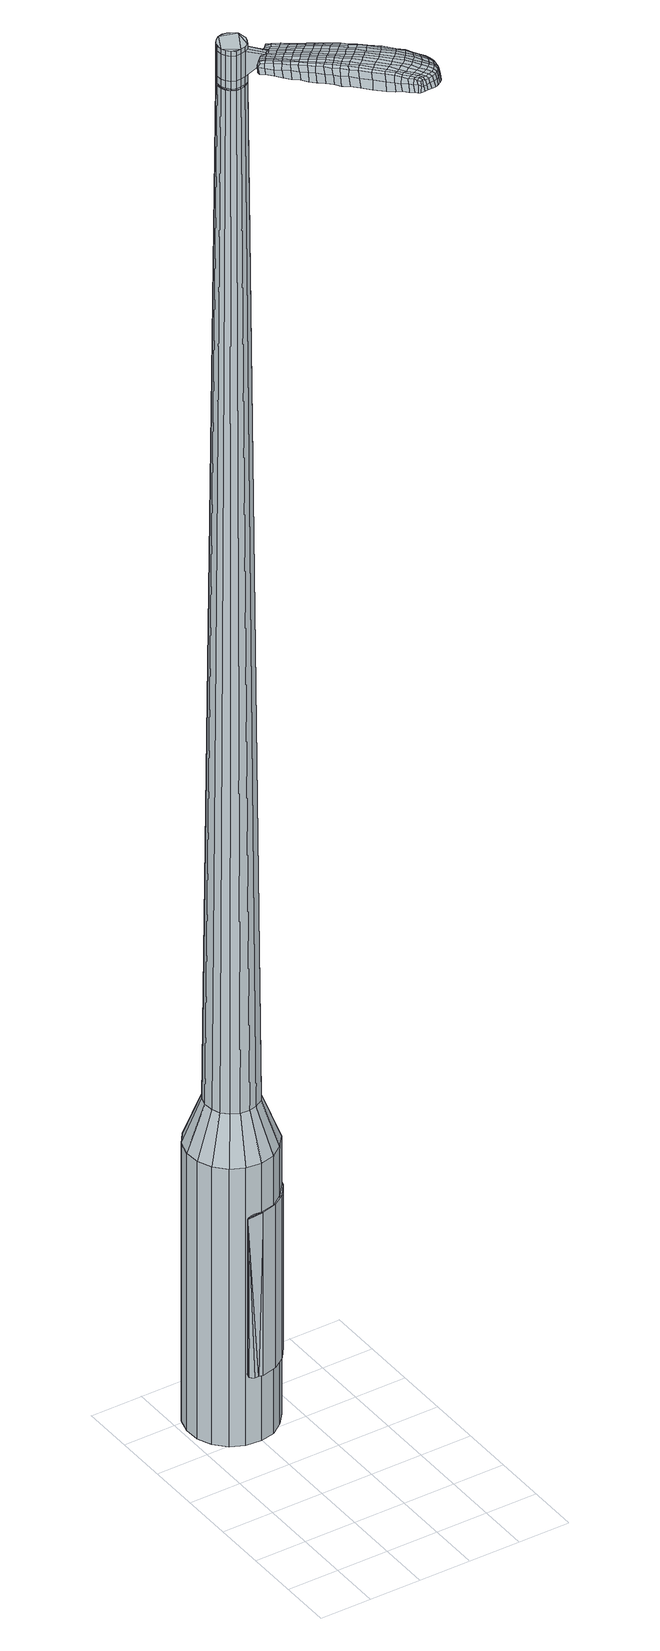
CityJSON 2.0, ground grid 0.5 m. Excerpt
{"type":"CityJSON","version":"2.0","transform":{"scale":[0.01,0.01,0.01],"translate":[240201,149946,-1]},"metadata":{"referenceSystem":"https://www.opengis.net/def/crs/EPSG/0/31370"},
"CityObjects":{
"object1":{"type":"GenericCityObject","attributes":{"cluster":929,"mean_distance_to_centroid":0.183,"new_centroid_x":240201.45,"new_centroid_y":149948.33,"mean_distance_to_camera":5.92,"H1":10.27,"H2":9.44,"Z_final":115.18,"cluster2":-1,"proj_x":240196.64,"proj_y":149952.88,"id_line":44132,"bearing_l":43.39,"distance":6.62,"orientation":"right","G_obj":313.39},"geometry":[{"type":"MultiSurface","lod":"2","boundaries":[[[0,1,2,3]],[[1,4,5,2]],[[4,6,7,5]],[[6,8,9,7]],[[8,10,11,9]],[[10,12,13,11]],[[12,14,15,13]],[[14,16,17,15]],[[16,18,19,17]],[[18,20,21,19]],[[20,22,23,21]],[[22,24,25,23]],[[24,26,27,25]],[[26,28,29,27]],[[28,30,31,29]],[[30,32,33,31]],[[32,34,35,33]],[[34,0,3,35]],[[36,37,38,39]],[[38,40,41,42]],[[41,43,42]],[[42,44,45,46]],[[45,47,46]],[[46,48,49,50]],[[49,51,50]],[[42,46,50,38]],[[50,52,39,38]],[[53,36,39]],[[2,5,7,35]],[[7,9,11,15]],[[11,13,15]],[[15,17,19,23]],[[19,21,23]],[[23,25,27,31]],[[27,29,31]],[[15,23,31,7]],[[31,33,35,7]],[[3,2,35]],[[1,0,54,55]],[[0,34,56,54]],[[34,32,57,56]],[[32,30,58,57]],[[30,28,59,58]],[[28,26,60,59]],[[26,24,61,60]],[[24,22,62,61]],[[22,20,63,62]],[[20,18,64,63]],[[18,16,65,64]],[[16,14,66,65]],[[14,12,67,66]],[[12,10,68,67]],[[10,8,69,68]],[[8,6,70,69]],[[6,4,71,70]],[[4,1,55,71]],[[55,54,72,73]],[[54,56,74,72]],[[56,57,75,74]],[[57,58,76,75]],[[58,59,77,76]],[[59,60,78,77]],[[60,61,79,78]],[[61,62,80,79]],[[62,63,81,80]],[[63,64,82,81]],[[64,65,83,82]],[[65,66,84,83]],[[66,67,85,84]],[[67,68,86,85]],[[68,69,87,86]],[[69,70,88,87]],[[70,71,89,88]],[[71,55,73,89]],[[90,91,92,93]],[[94,95,91,90]],[[96,97,95,94]],[[76,98,97,96]],[[99,100,98,76]],[[78,101,100,99]],[[79,102,101,78]],[[103,104,102,79]],[[105,106,104,103]],[[82,107,106,105]],[[108,109,107,82]],[[110,111,109,108]],[[112,113,111,110]],[[114,115,113,112]],[[116,117,115,114]],[[118,119,117,116]],[[89,120,119,118]],[[93,92,120,89]],[[121,122,123,124]],[[125,121,124,126]],[[127,125,126,128]],[[129,127,128,130]],[[131,129,130,132]],[[133,131,132,134]],[[135,133,134,136]],[[137,135,136,138]],[[139,137,138,140]],[[141,139,140,142]],[[143,141,142,144]],[[145,143,144,146]],[[147,145,146,148]],[[149,147,148,150]],[[151,149,150,152]],[[153,151,152,154]],[[73,72,90,93]],[[72,74,94,90]],[[74,75,96,94]],[[75,76,96]],[[77,99,76]],[[77,78,99]],[[80,103,79]],[[80,81,105,103]],[[81,82,105]],[[83,108,82]],[[83,84,110,108]],[[84,85,112,110]],[[85,86,114,112]],[[86,87,116,114]],[[87,88,118,116]],[[88,89,118]],[[73,93,89]],[[155,156,92,91]],[[156,120,92]],[[157,119,120]],[[157,158,117,119]],[[158,159,115,117]],[[159,160,113,115]],[[160,161,111,113]],[[161,162,109,111]],[[162,107,109]],[[163,106,107]],[[163,164,104,106]],[[164,102,104]],[[165,100,101]],[[165,98,100]],[[166,97,98]],[[166,167,95,97]],[[167,155,91,95]],[[39,52,153,168]],[[156,155,169,154]],[[53,39,168,122]],[[155,167,123,169]],[[36,53,122,121]],[[167,166,124,123]],[[37,36,121,125]],[[166,98,126,124]],[[38,37,125,127]],[[98,165,128,126]],[[40,38,127,129]],[[165,101,130,128]],[[41,40,129,131]],[[101,102,132,130]],[[43,41,131,133]],[[102,164,134,132]],[[42,43,133,135]],[[164,163,136,134]],[[44,42,135,137]],[[163,107,138,136]],[[45,44,137,139]],[[107,162,140,138]],[[47,45,139,141]],[[162,161,142,140]],[[46,47,141,143]],[[161,160,144,142]],[[48,46,143,145]],[[160,159,146,144]],[[49,48,145,147]],[[159,158,148,146]],[[51,49,147,149]],[[158,157,150,148]],[[50,51,149,151]],[[157,120,152,150]],[[52,50,151,153]],[[120,156,154,152]],[[153,154,170,171]],[[154,169,172,170]],[[169,123,173,172]],[[123,122,174,173]],[[122,168,175,174]],[[168,153,171,175]],[[176,177,178,179]],[[180,176,179,181]],[[176,180,182,183]],[[177,176,183,184]],[[185,186,187,188]],[[189,185,188,190]],[[185,189,191,192]],[[186,185,192,193]],[[194,195,196,197]],[[198,194,197,199]],[[194,198,200,201]],[[195,194,201,202]],[[203,204,205,206]],[[207,203,206,208]],[[203,207,209,210]],[[204,203,210,211]],[[212,213,214,215]],[[216,212,215,217]],[[212,216,218,219]],[[213,212,219,220]],[[221,222,223,224]],[[225,221,224,226]],[[221,225,227,228]],[[222,221,228,229]],[[230,231,232,233]],[[222,230,233,223]],[[230,222,229,234]],[[231,230,234,235]],[[236,237,238,239]],[[231,236,239,232]],[[236,231,235,240]],[[237,236,240,241]],[[242,180,181,243]],[[237,242,243,238]],[[242,237,241,244]],[[180,242,244,182]],[[245,246,247,248]],[[249,245,248,250]],[[245,249,251,252]],[[246,245,252,253]],[[254,255,256,257]],[[246,254,257,247]],[[254,246,253,258]],[[255,254,258,259]],[[260,261,262,263]],[[255,260,263,256]],[[260,255,259,264]],[[261,260,264,265]],[[266,267,268,269]],[[261,266,269,262]],[[266,261,265,270]],[[267,266,270,271]],[[272,177,184,273]],[[267,272,273,268]],[[272,267,271,274]],[[177,272,274,178]],[[275,276,277,278]],[[279,275,278,280]],[[275,279,281,282]],[[276,275,282,283]],[[284,285,286,287]],[[276,284,287,277]],[[284,276,283,288]],[[285,284,288,289]],[[290,291,292,293]],[[285,290,293,286]],[[290,285,289,294]],[[291,290,294,295]],[[296,189,190,297]],[[291,296,297,292]],[[296,291,295,298]],[[189,296,298,191]],[[299,300,301,302]],[[303,299,302,304]],[[299,303,305,306]],[[300,299,306,307]],[[308,309,310,311]],[[300,308,311,301]],[[308,300,307,312]],[[309,308,312,313]],[[314,315,316,317]],[[309,314,317,310]],[[314,309,313,318]],[[315,314,318,319]],[[320,321,322,323]],[[315,320,323,316]],[[320,315,319,324]],[[321,320,324,325]],[[326,186,193,327]],[[321,326,327,322]],[[326,321,325,328]],[[186,326,328,187]],[[329,215,214,330]],[[331,329,330,332]],[[329,331,333,334]],[[215,329,334,217]],[[335,331,332,336]],[[337,335,336,338]],[[335,337,339,340]],[[331,335,340,333]],[[341,337,338,342]],[[343,341,342,344]],[[341,343,345,346]],[[337,341,346,339]],[[347,343,344,348]],[[349,347,348,350]],[[347,349,351,352]],[[343,347,352,345]],[[353,349,350,354]],[[204,353,354,205]],[[353,204,211,355]],[[349,353,355,351]],[[356,357,202,201]],[[358,356,201,200]],[[356,358,359,360]],[[357,356,360,361]],[[362,363,361,360]],[[364,362,360,359]],[[362,364,365,366]],[[363,362,366,367]],[[368,369,367,366]],[[370,368,366,365]],[[368,370,371,372]],[[369,368,372,373]],[[374,375,373,372]],[[376,374,372,371]],[[374,376,209,207]],[[375,374,207,208]],[[377,378,379,380]],[[279,377,380,281]],[[377,279,280,381]],[[378,377,381,382]],[[383,198,199,384]],[[378,383,384,379]],[[383,378,382,385]],[[198,383,385,200]],[[386,387,388,389]],[[225,386,389,227]],[[386,225,226,390]],[[387,386,390,391]],[[392,393,394,395]],[[387,392,395,388]],[[392,387,391,396]],[[393,392,396,397]],[[398,195,202,399]],[[393,398,399,394]],[[398,393,397,400]],[[195,398,400,196]],[[401,402,403,404]],[[183,401,404,184]],[[401,183,182,405]],[[402,401,405,406]],[[407,408,409,410]],[[402,407,410,403]],[[407,402,406,411]],[[408,407,411,412]],[[413,206,205,414]],[[408,413,414,409]],[[413,408,412,415]],[[206,413,415,208]],[[416,417,418,419]],[[188,416,419,190]],[[416,188,187,420]],[[417,416,420,421]],[[422,210,209,423]],[[417,422,423,418]],[[422,417,421,424]],[[210,422,424,211]],[[425,426,427,428]],[[303,425,428,305]],[[425,303,304,429]],[[426,425,429,430]],[[431,216,217,432]],[[426,431,432,427]],[[431,426,430,433]],[[216,431,433,218]],[[434,435,436,437]],[[249,434,437,251]],[[434,249,250,438]],[[435,434,438,439]],[[440,441,442,443]],[[435,440,443,436]],[[440,435,439,444]],[[441,440,444,445]],[[446,213,220,447]],[[441,446,447,442]],[[446,441,445,448]],[[213,446,448,214]],[[449,450,439,438]],[[248,449,438,250]],[[449,248,247,451]],[[450,449,451,452]],[[453,454,445,444]],[[450,453,444,439]],[[453,450,452,455]],[[454,453,455,456]],[[457,330,214,448]],[[454,457,448,445]],[[457,454,456,458]],[[330,457,458,332]],[[459,460,461,462]],[[306,459,462,307]],[[459,306,305,428]],[[460,459,428,427]],[[463,334,333,464]],[[460,463,464,461]],[[463,460,427,432]],[[334,463,432,217]],[[465,466,452,451]],[[257,465,451,247]],[[465,257,256,467]],[[466,465,467,468]],[[469,470,456,455]],[[466,469,455,452]],[[469,466,468,471]],[[470,469,471,472]],[[473,336,332,458]],[[470,473,458,456]],[[473,470,472,474]],[[336,473,474,338]],[[475,476,477,478]],[[312,475,478,313]],[[475,312,307,462]],[[476,475,462,461]],[[479,340,339,480]],[[476,479,480,477]],[[479,476,461,464]],[[340,479,464,333]],[[481,482,468,467]],[[263,481,467,256]],[[481,263,262,483]],[[482,481,483,484]],[[485,486,472,471]],[[482,485,471,468]],[[485,482,484,487]],[[486,485,487,488]],[[489,342,338,474]],[[486,489,474,472]],[[489,486,488,490]],[[342,489,490,344]],[[491,492,493,494]],[[318,491,494,319]],[[491,318,313,478]],[[492,491,478,477]],[[495,346,345,496]],[[492,495,496,493]],[[495,492,477,480]],[[346,495,480,339]],[[497,498,484,483]],[[269,497,483,262]],[[497,269,268,499]],[[498,497,499,500]],[[501,502,488,487]],[[498,501,487,484]],[[501,498,500,503]],[[502,501,503,504]],[[505,348,344,490]],[[502,505,490,488]],[[505,502,504,506]],[[348,505,506,350]],[[507,508,509,510]],[[324,507,510,325]],[[507,324,319,494]],[[508,507,494,493]],[[511,352,351,512]],[[508,511,512,509]],[[511,508,493,496]],[[352,511,496,345]],[[513,514,500,499]],[[273,513,499,268]],[[513,273,184,404]],[[514,513,404,403]],[[515,516,504,503]],[[514,515,503,500]],[[515,514,403,410]],[[516,515,410,409]],[[517,354,350,506]],[[516,517,506,504]],[[517,516,409,414]],[[354,517,414,205]],[[518,519,421,420]],[[328,518,420,187]],[[518,328,325,510]],[[519,518,510,509]],[[520,355,211,424]],[[519,520,424,421]],[[520,519,509,512]],[[355,520,512,351]],[[521,522,382,381]],[[278,521,381,280]],[[521,278,277,523]],[[522,521,523,524]],[[525,358,200,385]],[[522,525,385,382]],[[525,522,524,526]],[[358,525,526,359]],[[527,528,529,530]],[[228,527,530,229]],[[527,228,227,389]],[[528,527,389,388]],[[531,532,533,534]],[[528,531,534,529]],[[531,528,388,395]],[[532,531,395,394]],[[535,357,361,536]],[[532,535,536,533]],[[535,532,394,399]],[[357,535,399,202]],[[537,538,524,523]],[[287,537,523,277]],[[537,287,286,539]],[[538,537,539,540]],[[541,364,359,526]],[[538,541,526,524]],[[541,538,540,542]],[[364,541,542,365]],[[543,544,545,546]],[[234,543,546,235]],[[543,234,229,530]],[[544,543,530,529]],[[547,548,549,550]],[[544,547,550,545]],[[547,544,529,534]],[[548,547,534,533]],[[551,363,367,552]],[[548,551,552,549]],[[551,548,533,536]],[[363,551,536,361]],[[553,554,540,539]],[[293,553,539,286]],[[553,293,292,555]],[[554,553,555,556]],[[557,370,365,542]],[[554,557,542,540]],[[557,554,556,558]],[[370,557,558,371]],[[559,560,561,562]],[[240,559,562,241]],[[559,240,235,546]],[[560,559,546,545]],[[563,564,565,566]],[[560,563,566,561]],[[563,560,545,550]],[[564,563,550,549]],[[567,369,373,568]],[[564,567,568,565]],[[567,564,549,552]],[[369,567,552,367]],[[569,570,556,555]],[[297,569,555,292]],[[569,297,190,419]],[[570,569,419,418]],[[571,376,371,558]],[[570,571,558,556]],[[571,570,418,423]],[[376,571,423,209]],[[572,573,406,405]],[[244,572,405,182]],[[572,244,241,562]],[[573,572,562,561]],[[574,575,412,411]],[[573,574,411,406]],[[574,573,561,566]],[[575,574,566,565]],[[576,375,208,415]],[[575,576,415,412]],[[576,575,565,568]],[[375,576,568,373]],[[577,578,579,580]],[[580,579,581,582]],[[583,581,579,584]],[[584,579,578,585]],[[586,587,588,589]],[[589,588,590,591]],[[592,590,588,593]],[[593,588,587,594]],[[595,596,597,598]],[[598,597,599,600]],[[601,599,597,602]],[[602,597,596,603]],[[604,605,606,607]],[[607,606,608,609]],[[610,608,606,611]],[[611,606,605,612]],[[613,614,615,616]],[[616,615,617,618]],[[619,617,615,620]],[[620,615,614,621]],[[622,623,624,625]],[[625,624,626,627]],[[628,626,624,629]],[[629,624,623,630]],[[631,632,633,634]],[[634,633,623,622]],[[630,623,633,635]],[[635,633,632,636]],[[637,638,639,640]],[[640,639,632,631]],[[636,632,639,641]],[[641,639,638,642]],[[582,581,643,644]],[[644,643,638,637]],[[642,638,643,645]],[[645,643,581,583]],[[646,647,648,649]],[[649,648,650,651]],[[652,650,648,653]],[[653,648,647,654]],[[655,656,657,658]],[[658,657,647,646]],[[654,647,657,659]],[[659,657,656,660]],[[661,662,663,664]],[[664,663,656,655]],[[660,656,663,665]],[[665,663,662,666]],[[667,668,669,670]],[[670,669,662,661]],[[666,662,669,671]],[[671,669,668,672]],[[585,578,673,674]],[[674,673,668,667]],[[672,668,673,675]],[[675,673,578,577]],[[676,677,678,679]],[[679,678,680,681]],[[682,680,678,683]],[[683,678,677,684]],[[685,686,687,688]],[[688,687,677,676]],[[684,677,687,689]],[[689,687,686,690]],[[691,692,693,694]],[[694,693,686,685]],[[690,686,693,695]],[[695,693,692,696]],[[591,590,697,698]],[[698,697,692,691]],[[696,692,697,699]],[[699,697,590,592]],[[700,701,702,703]],[[703,702,704,705]],[[706,704,702,707]],[[707,702,701,708]],[[709,710,711,712]],[[712,711,701,700]],[[708,701,711,713]],[[713,711,710,714]],[[715,716,717,718]],[[718,717,710,709]],[[714,710,717,719]],[[719,717,716,720]],[[721,722,723,724]],[[724,723,716,715]],[[720,716,723,725]],[[725,723,722,726]],[[594,587,727,728]],[[728,727,722,721]],[[726,722,727,729]],[[729,727,587,586]],[[613,616,730,731]],[[731,730,732,733]],[[734,732,730,735]],[[735,730,616,618]],[[733,732,736,737]],[[737,736,738,739]],[[740,738,736,741]],[[741,736,732,734]],[[739,738,742,743]],[[743,742,744,745]],[[746,744,742,747]],[[747,742,738,740]],[[745,744,748,749]],[[749,748,750,751]],[[752,750,748,753]],[[753,748,744,746]],[[751,750,754,755]],[[755,754,605,604]],[[612,605,754,756]],[[756,754,750,752]],[[603,757,758,602]],[[602,758,759,601]],[[760,759,758,761]],[[761,758,757,762]],[[762,763,764,761]],[[761,764,765,760]],[[766,765,764,767]],[[767,764,763,768]],[[768,769,770,767]],[[767,770,771,766]],[[772,771,770,773]],[[773,770,769,774]],[[774,775,776,773]],[[773,776,777,772]],[[610,777,776,608]],[[608,776,775,609]],[[778,779,780,781]],[[781,780,680,682]],[[681,680,780,782]],[[782,780,779,783]],[[600,599,784,785]],[[785,784,779,778]],[[783,779,784,786]],[[786,784,599,601]],[[787,788,789,790]],[[790,789,626,628]],[[627,626,789,791]],[[791,789,788,792]],[[793,794,795,796]],[[796,795,788,787]],[[792,788,795,797]],[[797,795,794,798]],[[603,596,799,800]],[[800,799,794,793]],[[798,794,799,801]],[[801,799,596,595]],[[802,803,804,805]],[[805,804,584,585]],[[583,584,804,806]],[[806,804,803,807]],[[808,809,810,811]],[[811,810,803,802]],[[807,803,810,812]],[[812,810,809,813]],[[604,607,814,815]],[[815,814,809,808]],[[813,809,814,816]],[[816,814,607,609]],[[817,818,819,820]],[[820,819,589,591]],[[586,589,819,821]],[[821,819,818,822]],[[610,611,823,824]],[[824,823,818,817]],[[822,818,823,825]],[[825,823,611,612]],[[826,827,828,829]],[[829,828,704,706]],[[705,704,828,830]],[[830,828,827,831]],[[618,617,832,833]],[[833,832,827,826]],[[831,827,832,834]],[[834,832,617,619]],[[835,836,650,652]],[[651,650,836,837]],[[838,839,840,841]],[[841,840,836,835]],[[837,836,840,842]],[[842,840,839,843]],[[621,614,844,845]],[[845,844,839,838]],[[843,839,844,846]],[[846,844,614,613]],[[847,848,837]],[[837,848,649,651]],[[646,649,848,849]],[[849,848,847,850]],[[843,851,852,842]],[[842,852,847,837]],[[850,847,852,853]],[[853,852,851,854]],[[613,731,855,846]],[[846,855,851,843]],[[854,851,855,856]],[[856,855,731,733]],[[857,858,859,860]],[[860,859,707,708]],[[706,707,859,829]],[[829,859,858,826]],[[734,735,861,862]],[[862,861,858,857]],[[826,858,861,833]],[[833,861,735,618]],[[850,863,864,849]],[[849,864,658,646]],[[655,658,864,865]],[[865,864,863,866]],[[854,867,868,853]],[[853,868,863,850]],[[866,863,868,869]],[[869,868,867,870]],[[733,737,871,856]],[[856,871,867,854]],[[870,867,871,872]],[[872,871,737,739]],[[873,874,875,876]],[[876,875,713,714]],[[708,713,875,860]],[[860,875,874,857]],[[740,741,877,878]],[[878,877,874,873]],[[857,874,877,862]],[[862,877,741,734]],[[866,879,880,865]],[[865,880,664,655]],[[661,664,880,881]],[[881,880,879,882]],[[870,883,884,869]],[[869,884,879,866]],[[882,879,884,885]],[[885,884,883,886]],[[739,743,887,872]],[[872,887,883,870]],[[886,883,887,888]],[[888,887,743,745]],[[889,890,891,892]],[[892,891,719,720]],[[714,719,891,876]],[[876,891,890,873]],[[746,747,893,894]],[[894,893,890,889]],[[873,890,893,878]],[[878,893,747,740]],[[882,895,896,881]],[[881,896,670,661]],[[667,670,896,897]],[[896,895,897]],[[886,898,899,885]],[[885,899,895,882]],[[897,895,899,900]],[[900,899,898,901]],[[745,749,902,888]],[[888,902,898,886]],[[901,898,902,903]],[[903,902,749,751]],[[904,905,906,907]],[[907,906,725,726]],[[720,725,906,892]],[[892,906,905,889]],[[752,753,908,909]],[[909,908,905,904]],[[889,905,908,894]],[[894,908,753,746]],[[910,911,897]],[[897,911,674,667]],[[585,674,911,805]],[[805,911,910,802]],[[901,912,913,900]],[[900,913,910,897]],[[802,910,913,811]],[[811,913,912,808]],[[751,755,914,903]],[[903,914,912,901]],[[808,912,914,815]],[[815,914,755,604]],[[822,915,916,821]],[[821,916,729,586]],[[726,729,916,907]],[[907,916,915,904]],[[612,756,917,825]],[[825,917,915,822]],[[904,915,917,909]],[[909,917,756,752]],[[783,918,919,782]],[[782,919,679,681]],[[676,679,919,920]],[[920,919,918,921]],[[601,759,922,786]],[[786,922,918,783]],[[921,918,922,923]],[[923,922,759,760]],[[924,925,926,927]],[[927,926,629,630]],[[628,629,926,790]],[[790,926,925,787]],[[928,929,930,931]],[[931,930,925,924]],[[787,925,930,796]],[[796,930,929,793]],[[762,757,932,933]],[[933,932,929,928]],[[793,929,932,800]],[[800,932,757,603]],[[921,934,935,920]],[[920,935,688,676]],[[685,688,935,936]],[[936,935,934,937]],[[760,765,938,923]],[[923,938,934,921]],[[937,934,938,939]],[[939,938,765,766]],[[940,941,942,943]],[[943,942,635,636]],[[630,635,942,927]],[[927,942,941,924]],[[944,945,946,947]],[[947,946,941,940]],[[924,941,946,931]],[[931,946,945,928]],[[768,763,948,949]],[[949,948,945,944]],[[928,945,948,933]],[[933,948,763,762]],[[937,950,951,936]],[[936,951,694,685]],[[691,694,951,952]],[[952,951,950,953]],[[766,771,954,939]],[[939,954,950,937]],[[953,950,954,955]],[[955,954,771,772]],[[956,957,958,959]],[[959,958,641,642]],[[636,641,958,943]],[[943,958,957,940]],[[960,961,962,963]],[[963,962,957,956]],[[940,957,962,947]],[[947,962,961,944]],[[774,769,964,965]],[[965,964,961,960]],[[944,961,964,949]],[[949,964,769,768]],[[953,966,967,952]],[[952,967,698,691]],[[591,698,967,820]],[[820,967,966,817]],[[772,777,968,955]],[[955,968,966,953]],[[817,966,968,824]],[[824,968,777,610]],[[807,969,970,806]],[[806,970,645,583]],[[642,645,970,959]],[[959,970,969,956]],[[813,971,972,812]],[[812,972,969,807]],[[956,969,972,963]],[[963,972,971,960]],[[609,775,973,816]],[[816,973,971,813]],[[960,971,973,965]],[[965,973,775,774]],[[577,580,179,178]],[[580,582,181,179]],[[592,593,192,191]],[[593,594,193,192]],[[595,598,197,196]],[[598,600,199,197]],[[619,620,219,218]],[[620,621,220,219]],[[622,625,224,223]],[[625,627,226,224]],[[631,634,233,232]],[[634,622,223,233]],[[637,640,239,238]],[[640,631,232,239]],[[582,644,243,181]],[[644,637,238,243]],[[652,653,252,251]],[[653,654,253,252]],[[654,659,258,253]],[[659,660,259,258]],[[660,665,264,259]],[[665,666,265,264]],[[666,671,270,265]],[[671,672,271,270]],[[672,675,274,271]],[[675,577,178,274]],[[682,683,282,281]],[[683,684,283,282]],[[684,689,288,283]],[[689,690,289,288]],[[690,695,294,289]],[[695,696,295,294]],[[696,699,298,295]],[[699,592,191,298]],[[700,703,302,301]],[[703,705,304,302]],[[709,712,311,310]],[[712,700,301,311]],[[715,718,317,316]],[[718,709,310,317]],[[721,724,323,322]],[[724,715,316,323]],[[594,728,327,193]],[[728,721,322,327]],[[778,781,380,379]],[[781,682,281,380]],[[600,785,384,199]],[[785,778,379,384]],[[627,791,390,226]],[[791,792,391,390]],[[792,797,396,391]],[[797,798,397,396]],[[798,801,400,397]],[[801,595,196,400]],[[705,830,429,304]],[[830,831,430,429]],[[831,834,433,430]],[[834,619,218,433]],[[835,437,436]],[[835,652,251,437]],[[838,841,443,442]],[[841,835,436,443]],[[621,845,447,220]],[[845,838,442,447]],[[974,975,976,977]],[[978,979,977,976]],[[980,981,982,983]],[[984,985,986,987]],[[975,988,989,976]],[[990,978,976,989]],[[991,980,983,992]],[[993,994,985,984]],[[988,995,996,989]],[[996,997,990,989]],[[998,991,992,999]],[[1000,994,993,1001]],[[995,1002,1003,996]],[[1003,1004,997,996]],[[1005,998,999,1006]],[[1007,1000,1001,1008]],[[1009,1010,1011,1012]],[[1013,1014,1010,1009]],[[1013,1015,1016,1014]],[[1015,1017,1018,1016]],[[1019,1020,1021,1022]],[[1023,1024,1020,1019]],[[1025,1026,1024,1023]],[[1027,1028,1026,1025]],[[1022,1011,1010,1019]],[[1019,1010,1014,1023]],[[1014,1016,1025,1023]],[[1016,1018,1027,1025]],[[983,982,979,978]],[[992,983,978,990]],[[997,999,992,990]],[[1004,1006,999,997]],[[984,987,981,980]],[[993,984,980,991]],[[1001,993,991,998]],[[1008,1001,998,1005]],[[985,1009,1012,986]],[[994,1013,1009,985]],[[1015,1013,994,1000]],[[1017,1015,1000,1007]],[[1029,1030,1031,1032]],[[1031,1033,1034,1035]],[[1031,1035,1036,1037]],[[1031,1037,1032]],[[1038,1029,1032,1039]],[[1040,1039,1032,1041]],[[1042,1041,1032]],[[1043,1031,1030,1044]],[[1045,1043,1044,1046]],[[1047,1045,1046,1048]],[[1049,1047,1048,1050]],[[1051,1049,1050,1052]],[[1052,1053,1054,1055]],[[1052,1055,1056,1057]],[[1052,1057,1058,1059]],[[1058,1060,1061,1062]],[[1058,1062,1063,1064]],[[1058,1064,1059]],[[1052,1059,1051]],[[1065,1066,1030,1029]],[[1067,1068,1033,1031]],[[1069,1070,1042,1032]],[[1066,1071,1044,1030]],[[1072,1067,1031,1043]],[[1071,1073,1046,1044]],[[1074,1072,1043,1045]],[[1073,1075,1048,1046]],[[1076,1074,1045,1047]],[[1075,1077,1050,1048]],[[1078,1076,1047,1049]],[[1077,1079,1052,1050]],[[1080,1078,1049,1051]],[[1079,1081,1053,1052]],[[1082,1083,1060,1058]],[[1084,1080,1051,1059]],[[1054,1053,1081,1085]],[[1055,1054,1085,1086]],[[1056,1055,1086,1087]],[[1057,1056,1087,1088]],[[1058,1057,1088,1082]],[[1089,1065,1029,1038]],[[1090,1089,1038,1039]],[[1091,1090,1039,1040]],[[1092,1091,1040,1041]],[[1070,1092,1041,1042]],[[1034,1033,1068,1093]],[[1061,1060,1083,1094]],[[1035,1034,1093,1095]],[[1036,1035,1095,1096]],[[1037,1036,1096,1097]],[[1032,1037,1097,1069]],[[1062,1061,1094,1098]],[[1063,1062,1098,1099]],[[1064,1063,1099,1100]],[[1059,1064,1100,1084]]]}]}
},
"vertices":[
[76,203,384],[64,194,384],[64,194,96],[76,203,96],[50,191,384],[50,191,96],[35,193,384],[35,193,96],[22,199,384],[22,199,96],[12,210,384],[12,210,96],[6,223,384],[6,223,96],[5,238,384],[5,238,96],[9,252,384],[9,252,96],[18,264,384],[18,264,96],[31,272,384],[31,272,96],[45,276,384],[45,276,96],[59,274,384],[59,274,96],[73,267,384],[73,267,96],[83,257,384],[83,257,96],[88,243,384],[88,243,96],[89,228,384],[89,228,96],[85,214,384],[85,214,96],[61,232,1524],[60,236,1524],[59,241,1524],[57,223,1524],[55,244,1524],[51,246,1524],[42,246,1524],[47,247,1524],[38,243,1524],[35,239,1524],[34,230,1524],[34,235,1524],[36,226,1524],[39,222,1524],[48,220,1524],[43,220,1524],[53,221,1524],[59,227,1524],[65,215,429],[57,210,429],[70,222,429],[72,230,429],[72,239,429],[68,247,429],[62,253,429],[55,257,429],[46,258,429],[37,256,429],[30,252,429],[25,245,429],[22,236,429],[23,227,429],[26,219,429],[32,213,429],[40,209,429],[49,208,429],[57,223,1483],[53,221,1483],[59,227,1483],[61,232,1483],[60,236,1483],[59,241,1483],[55,244,1483],[51,246,1483],[47,247,1483],[42,246,1483],[38,243,1483],[35,239,1483],[34,235,1483],[34,230,1483],[36,226,1483],[39,222,1483],[43,220,1483],[48,220,1483],[56,224,1483],[56,224,1485],[52,221,1485],[52,221,1483],[59,228,1483],[59,228,1485],[60,232,1483],[60,232,1485],[60,236,1485],[58,240,1483],[58,240,1485],[55,244,1485],[51,246,1485],[47,246,1483],[47,246,1485],[42,245,1483],[42,245,1485],[38,243,1485],[36,239,1483],[36,239,1485],[35,235,1483],[35,235,1485],[35,230,1483],[35,230,1485],[37,226,1483],[37,226,1485],[40,223,1483],[40,223,1485],[44,221,1483],[44,221,1485],[48,220,1485],[61,232,1519],[59,227,1519],[59,227,1493],[61,232,1493],[60,236,1519],[60,236,1493],[59,241,1519],[59,241,1493],[55,244,1519],[55,244,1493],[51,246,1519],[51,246,1493],[47,247,1519],[47,247,1493],[42,246,1519],[42,246,1493],[38,243,1519],[38,243,1493],[35,239,1519],[35,239,1493],[34,235,1519],[34,235,1493],[34,230,1519],[34,230,1493],[36,226,1519],[36,226,1493],[39,222,1519],[39,222,1493],[43,220,1519],[43,220,1493],[48,220,1519],[48,220,1493],[53,221,1519],[53,221,1493],[57,223,1485],[53,221,1485],[43,220,1485],[39,222,1485],[36,226,1485],[34,230,1485],[34,235,1485],[35,239,1485],[42,246,1485],[47,247,1485],[59,241,1485],[61,232,1485],[59,227,1485],[57,223,1519],[57,223,1493],[67,208,1513],[67,208,1518],[69,210,1513],[72,212,1513],[72,212,1518],[69,210,1518],[106,143,1519],[101,148,1518],[101,146,1509],[106,141,1510],[112,136,1519],[112,134,1510],[112,138,1526],[107,144,1525],[102,150,1525],[134,169,1519],[129,174,1518],[127,174,1525],[132,169,1525],[140,163,1519],[139,162,1526],[142,163,1510],[136,169,1510],[131,174,1509],[172,104,1519],[169,101,1519],[170,100,1513],[173,103,1513],[174,107,1519],[175,107,1513],[173,108,1524],[171,105,1524],[168,102,1524],[121,157,1530],[116,163,1529],[114,160,1529],[119,155,1530],[127,151,1531],[125,148,1531],[130,153,1530],[124,160,1530],[118,165,1529],[65,216,1512],[63,214,1512],[64,213,1517],[66,215,1517],[68,218,1512],[68,217,1517],[68,217,1506],[66,215,1506],[64,213,1506],[148,101,1519],[145,103,1519],[145,101,1512],[147,99,1512],[150,99,1518],[149,98,1512],[150,100,1522],[148,102,1523],[146,104,1524],[142,106,1519],[137,110,1519],[137,108,1512],[141,104,1512],[142,107,1524],[138,111,1525],[133,114,1519],[128,119,1519],[127,117,1511],[133,112,1511],[134,115,1526],[128,121,1526],[120,128,1519],[119,126,1510],[120,129,1526],[58,199,1513],[63,193,1513],[64,195,1518],[59,200,1517],[55,204,1512],[56,203,1516],[55,202,1506],[58,198,1507],[63,192,1507],[68,188,1514],[73,182,1515],[73,183,1520],[69,189,1519],[68,186,1507],[73,180,1507],[78,176,1515],[83,170,1516],[83,172,1522],[78,178,1521],[78,174,1508],[82,168,1508],[87,165,1517],[92,159,1517],[92,161,1524],[88,166,1523],[87,163,1508],[92,157,1509],[97,153,1518],[97,155,1524],[97,152,1509],[174,125,1519],[172,127,1519],[171,127,1524],[173,124,1523],[175,122,1518],[174,122,1522],[177,123,1512],[176,125,1512],[174,127,1512],[169,131,1519],[166,136,1519],[164,135,1525],[168,131,1524],[171,131,1512],[168,136,1512],[162,140,1519],[157,146,1519],[155,146,1526],[160,140,1526],[164,140,1511],[158,146,1511],[149,154,1519],[147,154,1526],[151,154,1510],[81,220,1513],[86,215,1513],[88,215,1507],[82,220,1507],[76,223,1512],[78,223,1506],[76,222,1516],[79,220,1517],[85,214,1518],[92,209,1514],[97,204,1515],[99,204,1507],[93,210,1507],[90,209,1519],[96,204,1520],[103,199,1515],[108,194,1516],[110,194,1508],[104,199,1508],[101,199,1521],[106,194,1522],[113,189,1517],[119,184,1517],[121,184,1509],[115,189,1508],[112,189,1523],[117,184,1524],[124,179,1518],[126,179,1509],[122,179,1524],[70,211,1519],[68,209,1519],[75,206,1520],[73,204,1520],[77,208,1520],[72,213,1519],[80,200,1522],[78,198,1522],[85,195,1523],[83,193,1523],[88,197,1523],[82,202,1521],[90,189,1524],[88,188,1524],[95,184,1525],[93,182,1525],[98,186,1525],[93,192,1524],[101,179,1526],[98,177,1526],[106,173,1527],[103,171,1527],[108,176,1527],[103,181,1526],[111,168,1528],[108,166,1528],[113,170,1528],[169,107,1527],[166,104,1527],[171,110,1526],[168,114,1527],[166,110,1528],[163,108,1528],[161,115,1529],[159,112,1529],[164,118,1528],[159,123,1530],[156,120,1530],[154,118,1530],[151,126,1531],[149,123,1531],[154,129,1530],[148,135,1531],[145,132,1531],[142,130,1531],[136,141,1531],[134,139,1531],[139,144,1531],[176,120,1518],[176,117,1519],[177,117,1513],[178,120,1513],[175,121,1523],[175,118,1523],[176,112,1519],[176,112,1513],[174,113,1524],[152,98,1518],[155,98,1518],[154,99,1523],[152,100,1523],[152,97,1513],[155,97,1513],[158,98,1519],[162,98,1519],[161,99,1524],[158,99,1523],[159,97,1513],[163,97,1513],[166,99,1519],[165,100,1524],[166,98,1513],[107,146,1528],[109,147,1528],[104,152,1528],[103,151,1527],[113,139,1528],[115,140,1529],[111,149,1529],[114,151,1530],[109,156,1529],[106,154,1528],[117,142,1529],[120,144,1530],[116,153,1530],[111,158,1529],[122,146,1531],[131,168,1528],[130,166,1529],[136,160,1529],[137,162,1528],[126,173,1527],[124,171,1528],[127,163,1529],[133,157,1530],[122,168,1528],[74,224,1512],[73,223,1512],[73,221,1517],[75,223,1517],[75,224,1506],[74,223,1506],[70,220,1512],[71,219,1517],[71,220,1506],[55,206,1512],[56,207,1512],[56,206,1506],[55,205,1506],[56,205,1517],[57,206,1517],[58,209,1512],[59,210,1512],[60,209,1506],[58,208,1506],[59,208,1517],[61,210,1517],[61,212,1512],[62,211,1506],[62,211,1517],[60,201,1519],[61,202,1519],[64,196,1520],[66,197,1520],[62,204,1519],[64,206,1519],[67,198,1520],[69,200,1520],[66,208,1519],[71,202,1520],[78,219,1519],[77,218,1519],[82,212,1520],[84,214,1520],[75,215,1519],[80,210,1520],[69,190,1521],[71,191,1521],[74,184,1522],[75,186,1522],[72,193,1521],[74,195,1521],[77,187,1522],[79,189,1523],[76,197,1522],[81,191,1523],[89,208,1521],[88,207,1521],[93,202,1522],[94,203,1522],[85,205,1521],[90,200,1522],[79,179,1523],[80,180,1523],[84,173,1524],[85,174,1524],[82,182,1523],[84,184,1524],[87,176,1525],[89,178,1525],[86,186,1524],[91,180,1525],[100,198,1523],[98,197,1523],[103,192,1524],[105,193,1524],[96,194,1524],[101,189,1525],[89,168,1525],[90,169,1525],[93,162,1526],[95,163,1526],[92,171,1526],[94,173,1526],[97,165,1527],[99,167,1527],[96,175,1526],[101,169,1527],[110,188,1525],[109,186,1525],[114,181,1526],[116,183,1526],[106,184,1526],[111,179,1527],[98,156,1527],[100,158,1527],[102,160,1527],[104,162,1528],[106,164,1528],[121,178,1527],[119,176,1527],[116,173,1528],[173,122,1525],[173,119,1525],[171,125,1526],[171,122,1526],[172,115,1526],[170,118,1527],[150,102,1525],[153,101,1525],[150,104,1526],[147,104,1525],[156,101,1525],[159,101,1526],[156,104,1527],[153,104,1526],[163,102,1526],[160,106,1527],[168,129,1526],[167,127,1527],[164,134,1527],[163,131,1528],[166,123,1528],[161,128,1529],[144,107,1526],[146,107,1527],[141,112,1528],[139,111,1527],[149,108,1527],[152,109,1528],[147,114,1529],[144,112,1528],[155,110,1528],[151,115,1530],[160,139,1528],[159,136,1529],[154,145,1528],[153,142,1529],[157,133,1529],[151,139,1530],[135,116,1528],[137,116,1528],[131,122,1529],[129,122,1528],[139,117,1529],[143,119,1530],[137,125,1530],[134,124,1530],[146,121,1530],[139,127,1531],[146,153,1529],[144,151,1529],[142,148,1530],[121,130,1528],[123,131,1529],[125,133,1530],[128,135,1530],[131,137,1531],[103,147,1509],[103,149,1518],[108,144,1518],[107,142,1509],[113,138,1519],[113,136,1510],[114,139,1525],[108,146,1525],[103,151,1525],[126,172,1525],[128,172,1518],[133,168,1518],[131,167,1525],[139,161,1519],[137,161,1525],[141,161,1510],[135,168,1509],[130,173,1509],[168,102,1513],[168,103,1519],[170,105,1519],[171,104,1513],[172,108,1519],[173,108,1513],[171,109,1524],[169,106,1524],[167,104,1524],[114,160,1528],[116,162,1528],[121,157,1529],[119,155,1529],[127,151,1529],[125,148,1529],[130,153,1529],[124,160,1529],[119,165,1528],[66,212,1516],[65,212,1512],[67,214,1512],[67,214,1516],[69,216,1512],[70,215,1516],[70,216,1506],[68,214,1506],[65,212,1506],[146,103,1512],[146,104,1519],[149,102,1518],[148,101,1512],[151,101,1518],[150,100,1512],[151,102,1522],[149,103,1523],[147,105,1523],[138,109,1512],[139,111,1519],[143,107,1519],[143,106,1512],[143,109,1524],[139,112,1525],[129,119,1511],[129,121,1519],[134,115,1519],[134,113,1511],[135,117,1525],[129,122,1526],[121,129,1519],[121,127,1510],[122,131,1526],[65,196,1518],[65,195,1513],[60,200,1513],[60,201,1517],[57,204,1512],[58,204,1515],[57,203,1506],[60,199,1506],[65,193,1507],[75,184,1520],[75,183,1514],[70,189,1514],[70,190,1519],[70,187,1507],[74,181,1507],[85,173,1522],[84,172,1516],[79,177,1515],[80,179,1521],[79,175,1508],[84,170,1508],[94,162,1523],[94,160,1517],[89,166,1516],[89,167,1522],[89,164,1508],[93,158,1508],[98,155,1517],[99,156,1524],[98,153,1509],[169,126,1523],[171,126,1519],[173,124,1518],[171,123,1523],[174,122,1518],[173,122,1522],[175,122,1512],[174,124,1512],[172,126,1512],[163,134,1525],[164,134,1519],[168,130,1519],[166,129,1524],[169,130,1512],[166,134,1512],[154,144,1526],[155,145,1519],[160,139,1519],[159,138,1525],[162,139,1511],[157,145,1511],[147,153,1519],[146,153,1526],[149,153,1510],[86,213,1507],[85,213,1513],[79,218,1513],[81,218,1506],[76,222,1512],[77,222,1506],[75,221,1515],[78,218,1517],[84,213,1518],[97,203,1507],[96,203,1514],[90,208,1514],[92,208,1507],[89,208,1519],[94,203,1520],[108,193,1508],[107,193,1516],[101,198,1515],[103,198,1508],[100,197,1521],[105,192,1522],[119,183,1508],[117,182,1517],[112,188,1516],[114,188,1508],[110,187,1522],[116,182,1523],[123,177,1517],[125,178,1509],[121,177,1524],[70,210,1518],[69,209,1518],[75,205,1519],[73,203,1519],[77,207,1519],[73,212,1518],[80,200,1520],[79,198,1520],[86,194,1521],[84,193,1521],[88,196,1521],[83,202,1520],[91,189,1523],[89,187,1523],[96,184,1524],[94,182,1524],[98,186,1524],[93,191,1523],[101,178,1525],[99,176,1525],[106,173,1526],[104,171,1526],[108,175,1526],[103,180,1525],[111,168,1527],[109,166,1527],[114,170,1527],[165,106,1526],[168,108,1526],[170,111,1525],[167,114,1526],[165,111,1526],[163,108,1526],[158,113,1528],[161,115,1528],[163,118,1527],[158,123,1528],[156,120,1529],[153,118,1529],[148,123,1530],[151,126,1530],[153,129,1529],[147,135,1530],[145,132,1530],[142,130,1530],[134,139,1530],[136,141,1530],[139,144,1530],[175,117,1513],[174,117,1518],[174,120,1518],[175,120,1512],[173,120,1523],[173,118,1523],[173,113,1519],[174,113,1513],[172,114,1523],[154,101,1523],[155,100,1518],[152,100,1518],[152,102,1523],[152,99,1512],[155,99,1512],[161,101,1523],[162,100,1519],[158,100,1519],[157,101,1523],[158,99,1513],[162,99,1513],[165,101,1519],[164,102,1524],[165,100,1513],[105,152,1527],[110,147,1527],[109,146,1527],[104,152,1526],[114,140,1527],[115,141,1528],[109,156,1528],[114,151,1528],[112,149,1528],[107,154,1527],[118,142,1528],[120,144,1529],[116,153,1529],[112,158,1528],[123,146,1529],[135,159,1528],[129,165,1527],[130,167,1527],[136,161,1527],[125,172,1526],[124,170,1527],[127,163,1528],[133,156,1528],[122,168,1527],[74,220,1516],[74,221,1512],[75,222,1512],[75,221,1516],[76,222,1506],[75,221,1506],[72,219,1512],[72,218,1516],[73,219,1506],[57,204,1506],[57,205,1512],[58,205,1516],[61,208,1506],[61,209,1512],[59,207,1512],[59,206,1506],[60,207,1516],[62,208,1516],[63,211,1512],[63,210,1506],[64,210,1516],[61,202,1518],[61,201,1518],[66,196,1519],[66,197,1519],[65,205,1518],[63,203,1518],[68,198,1519],[70,200,1519],[67,207,1518],[72,202,1519],[82,212,1519],[77,217,1518],[78,218,1518],[83,213,1519],[75,215,1518],[80,210,1519],[71,191,1520],[70,190,1520],[75,185,1521],[76,185,1521],[75,194,1520],[73,193,1520],[78,187,1521],[80,189,1521],[77,196,1520],[82,191,1521],[93,201,1521],[88,207,1520],[89,207,1520],[94,202,1521],[85,204,1520],[91,199,1521],[81,180,1522],[80,179,1522],[85,174,1523],[86,174,1523],[85,183,1522],[83,181,1522],[88,176,1523],[90,178,1524],[87,185,1523],[92,180,1524],[104,191,1523],[98,196,1522],[99,197,1522],[104,192,1523],[96,194,1522],[101,188,1523],[91,169,1524],[90,168,1524],[95,163,1525],[95,172,1525],[92,170,1524],[97,165,1525],[100,167,1526],[97,174,1525],[102,169,1526],[114,181,1525],[109,186,1524],[110,187,1524],[115,182,1525],[106,183,1524],[111,178,1525],[100,158,1526],[99,157,1526],[104,161,1527],[102,160,1526],[107,164,1527],[119,175,1526],[120,177,1526],[116,173,1526],[172,119,1524],[171,122,1524],[169,125,1525],[170,122,1525],[171,115,1525],[169,118,1525],[150,105,1525],[153,103,1524],[151,103,1524],[148,105,1525],[156,105,1526],[159,103,1525],[156,102,1524],[153,105,1525],[162,104,1525],[160,107,1526],[166,126,1526],[166,128,1526],[162,133,1526],[162,131,1527],[165,122,1526],[160,127,1527],[142,113,1527],[146,108,1526],[144,109,1526],[140,113,1526],[148,115,1528],[152,110,1527],[149,109,1526],[144,113,1527],[155,111,1527],[150,116,1528],[158,136,1527],[158,138,1527],[153,144,1527],[152,142,1528],[156,132,1528],[150,139,1529],[132,123,1528],[137,117,1527],[136,117,1527],[130,123,1527],[137,126,1529],[143,119,1529],[140,118,1528],[134,124,1528],[146,121,1529],[140,128,1530],[144,151,1528],[145,152,1528],[141,147,1529],[124,132,1528],[122,131,1528],[128,135,1529],[126,133,1529],[131,137,1530],[57,203,1508],[61,208,1508],[83,184,1509],[77,178,1509],[97,167,1510],[91,161,1510],[124,138,1512],[117,132,1512],[105,145,1511],[112,151,1511],[136,125,1513],[146,116,1514],[139,110,1514],[130,119,1513],[66,213,1508],[89,189,1509],[104,173,1510],[131,145,1512],[118,158,1511],[143,131,1513],[152,122,1514],[71,217,1508],[94,194,1509],[110,179,1510],[138,151,1512],[125,164,1511],[159,128,1514],[150,138,1513],[76,222,1508],[100,200,1509],[116,185,1510],[144,157,1512],[132,170,1511],[165,134,1514],[157,144,1513],[155,106,1514],[160,104,1514],[155,99,1514],[149,100,1514],[162,112,1514],[165,108,1514],[168,118,1514],[170,113,1514],[174,123,1514],[175,118,1514],[165,102,1515],[169,102,1515],[169,101,1515],[162,99,1515],[168,105,1515],[170,103,1515],[171,108,1515],[171,104,1515],[174,111,1515],[172,104,1515],[88,246,334],[90,242,334],[90,242,165],[85,256,171],[88,246,165],[87,250,165],[86,252,166],[85,254,167],[85,255,169],[87,250,334],[86,252,333],[85,254,332],[85,255,331],[85,256,328],[91,228,165],[91,228,334],[86,213,165],[86,213,334],[77,201,165],[77,201,334],[65,193,165],[65,193,334],[50,189,165],[50,189,334],[46,190,334],[42,190,334],[39,190,333],[37,191,332],[36,191,331],[36,191,328],[46,190,165],[36,191,171],[36,191,169],[37,191,167],[39,190,166],[42,190,165],[86,245,334],[87,242,334],[87,242,165],[86,245,165],[82,254,171],[82,254,328],[88,228,334],[88,228,165],[84,215,334],[84,215,165],[75,203,334],[75,203,165],[64,196,334],[64,196,165],[50,192,334],[50,192,165],[46,193,334],[36,194,328],[36,194,171],[46,193,165],[43,193,334],[40,193,333],[38,194,332],[37,194,331],[84,248,334],[83,251,333],[83,253,332],[82,254,331],[84,248,165],[37,194,169],[83,251,166],[83,253,167],[82,254,169],[38,194,167],[40,193,166],[43,193,165]
]}
